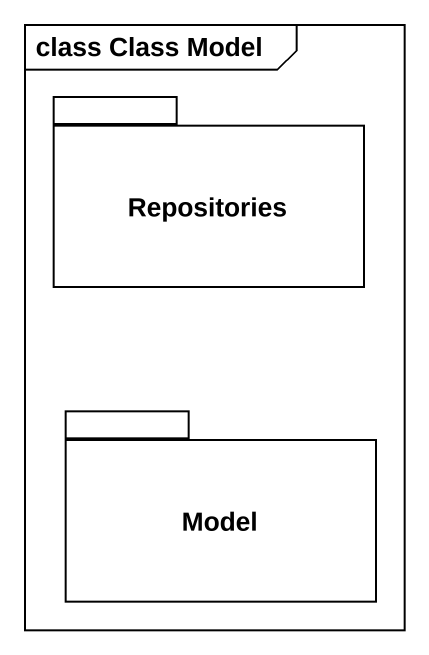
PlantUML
@startuml
mainframe class Class Model
package Repositories {
}
package Model {
}
@enduml
